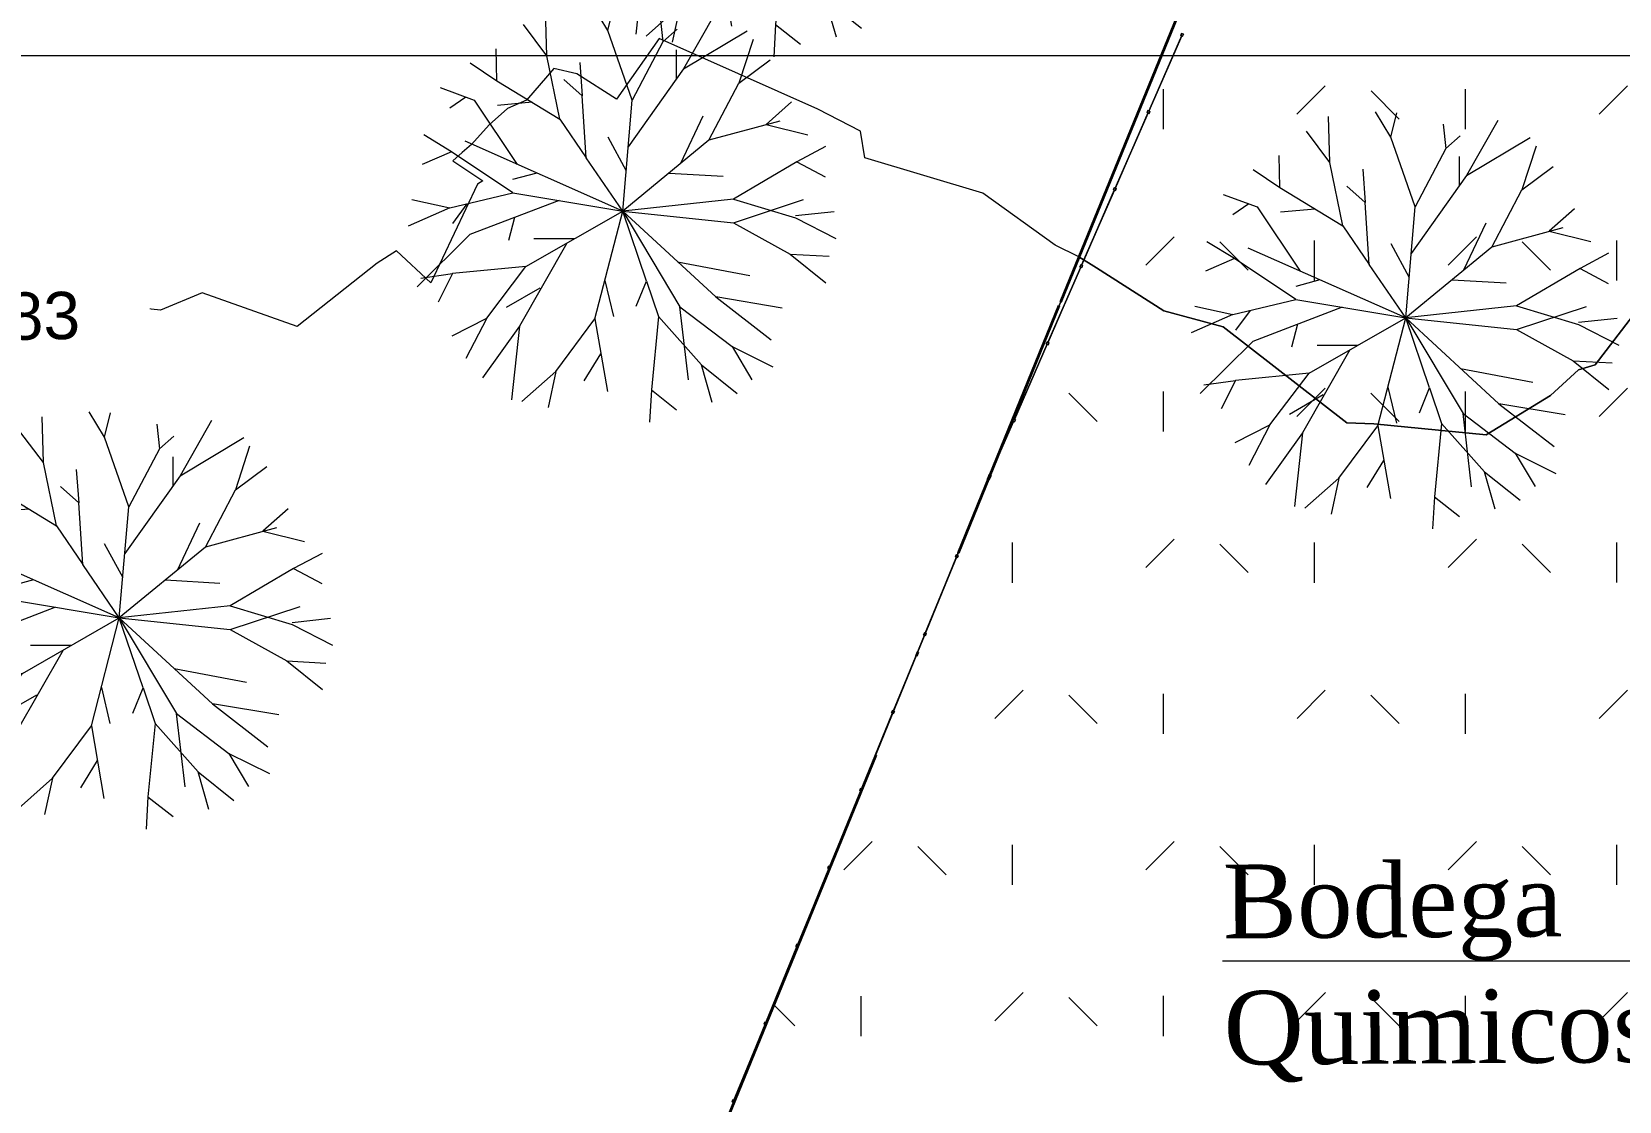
# Model space of a CAD drawing. Header units: metres. Extents: x -207 to 246, y -187 to 169.
# Drawn here: x -140.18 to -102.43, y 44.06 to 69.48 of the extents above; entities that cross this region are included whole.
import ezdxf

# ---------------------------------------------------------------- set-up
doc = ezdxf.new("R2010")
doc.units = ezdxf.units.M
doc.linetypes.add('IMPORT-IMPORT-LÍMITE2 _2_', pattern=[36.83, 6.35, -2.54, 0, -2.54, 25.4, 0, 0, 0])
for name, color, linetype, lineweight in [('A-GLAZ-CWMG', 7, 'Continuous', 9), ('ACHURADO', 7, 'Continuous', 9), ('arboles y arbustos', 7, 'Continuous', 9), ('C-TOPO', 7, 'Continuous', 9), ('C-TOPO-LABL', 7, 'Continuous', 9), ('C-TOPO-MAJR', 7, 'Continuous', 35), ('grilla', 7, 'Continuous', 9), ('linea propiedad', 7, 'IMPORT-IMPORT-LÍMITE2 _2_', 35)]:
    doc.layers.add(name, color=color, linetype=linetype, lineweight=lineweight)
doc.layers.add('PR10-ARQ-PL-001-Emplazamiento-C-1_dwg', color=7, linetype='Continuous', lineweight=9, true_color=0x767676)
doc.layers.add('TEXTO', color=5, linetype='Continuous', lineweight=9, true_color=0x0000ff)
doc.styles.add('Arial_2', font='arial.ttf', dxfattribs={"height": 1.125})
doc.styles.add('Times New Roman', font='times.ttf', dxfattribs={"height": 1.75})

# ---------------------------------------------------------------- blocks, each defined once
blk = doc.blocks.new('PR10-ARQ-PL-001-Emplazamiento-C-1_dwg_Quad Corner Mullion - 50x50 mm-517351-PLANTA EMPLAZAMIENTO-674653-PLANTA SUPERFICIES')
at = {"layer": 'A-GLAZ-CWMG', "flags": 128}
blk.add_lwpolyline([(0.025, 0.025), (-0.025, 0.025), (-0.025, -0.025), (0.025, -0.025)], close=True, dxfattribs=at)
blk = doc.blocks.new('PR10-ARQ-PL-001-Emplazamiento-C-1_dwg_Quad Corner Mullion - 50x50 mm-517358-PLANTA EMPLAZAMIENTO-674658-PLANTA SUPERFICIES')
at = {"layer": 'A-GLAZ-CWMG', "flags": 128}
blk.add_lwpolyline([(0.025, 0.025), (0.025, -0.025), (-0.025, -0.025), (-0.025, 0.025)], close=True, dxfattribs=at)
blk = doc.blocks.new('PR10-ARQ-PL-001-Emplazamiento-C-1_dwg_Quad Corner Mullion - 50x50 mm-517354-PLANTA EMPLAZAMIENTO-674654-PLANTA SUPERFICIES')
at = {"layer": 'A-GLAZ-CWMG', "flags": 128}
blk.add_lwpolyline([(0.025, 0.025), (0.025, -0.025), (-0.025, -0.025), (-0.025, 0.025)], close=True, dxfattribs=at)
blk = doc.blocks.new('PR10-ARQ-PL-001-Emplazamiento-C-1_dwg_Circular Mullion - 5mm-517344-PLANTA EMPLAZAMIENTO-674655-PLANTA SUPERFICIES')
at = {"layer": 'A-GLAZ-CWMG', "flags": 128}
for points in [[(-84.442, 139.656), (-83.711, 141.464), (-83.713, 141.465), (-83.716, 141.466), (-84.446, 139.658), (-84.444, 139.657)], [(-84.444, 139.657), (-83.713, 141.465)]]:
    blk.add_lwpolyline(points, close=True, dxfattribs=at)
blk = doc.blocks.new('PR10-ARQ-PL-001-Emplazamiento-C-1_dwg_Circular Mullion - 5mm-519127-PLANTA EMPLAZAMIENTO-674661-PLANTA SUPERFICIES')
at = {"layer": 'A-GLAZ-CWMG', "flags": 128}
for points in [[(-117.388, 58.945), (-116.832, 60.218), (-116.835, 60.219), (-116.837, 60.22), (-117.392, 58.947), (-117.39, 58.946)], [(-117.39, 58.946), (-116.835, 60.219)]]:
    blk.add_lwpolyline(points, close=True, dxfattribs=at)
blk = doc.blocks.new('PR10-ARQ-PL-001-Emplazamiento-C-1_dwg_Rectangular Mullion - 50 x 50 mm-517346-PLANTA EMPLAZAMIENTO-674657-PLANTA SUPERFICIES')
at = {"layer": 'A-GLAZ-CWMG', "flags": 128}
blk.add_lwpolyline([(0.025, 0.025), (-0.025, 0.025), (-0.025, -0.025), (0.025, -0.025)], close=True, dxfattribs=at)
blk = doc.blocks.new('PR10-ARQ-PL-001-Emplazamiento-C-1_dwg_Rectangular Mullion - 50 x 50 mm-517357-PLANTA EMPLAZAMIENTO-674659-PLANTA SUPERFICIES')
at = {"layer": 'A-GLAZ-CWMG', "flags": 128}
blk.add_lwpolyline([(0.025, 0.025), (0.025, -0.025), (-0.025, -0.025), (-0.025, 0.025)], close=True, dxfattribs=at)
blk = doc.blocks.new('PR10-ARQ-PL-001-Emplazamiento-C-1_dwg_Quad Corner Mullion - 50x50 mm-517356-PLANTA EMPLAZAMIENTO-674660-PLANTA SUPERFICIES')
at = {"layer": 'A-GLAZ-CWMG', "flags": 128}
blk.add_lwpolyline([(0.025, 0.025), (-0.025, 0.025), (-0.025, -0.025), (0.025, -0.025)], close=True, dxfattribs=at)
blk = doc.blocks.new('PR10-ARQ-PL-001-Emplazamiento-C-1_dwg_PR10-ARQ-PL-001-Emplazamiento-WIP-A_dwg_arbolito2-671575-PLANTA EMPLAZAMIENTO-674710-PLANTA SUPERFICIES')
at = {"layer": 'arboles y arbustos'}
for p, q in [((79, 3660), (-283, 4264)), ((-1368, 3061), (-1929, 3801)), ((3531, 3446), (3194, 2410)), ((1704, 3199), (1704, 2495)), ((1878, 2746), (565, 895)), ((-3295, 2076), (-3678, 1817)), ((-2547, 1888), (-1721, 1960)), ((2336, 1620), (1807, 496)), ((76, 1135), (516, 326)), ((-3637, 777), (-4331, 473)), ((-1609, 271), (-2183, 115)), ((2821, 188), (1534, 261)), ((3068, -911), (4732, -361)), ((-3676, -555), (-4665, -988)), ((-3269, -458), (-3616, -929)), ((5457, -647), (4542, -746)), ((-2140, -787), (-2280, -1329)), ((-716, -1292), (-1676, -1292)), ((1739, -1838), (3454, -2164)), ((4413, -1655), (5341, -1707)), ((-4369, -2226), (-3610, -2120)), ((-2328, -2920), (-1527, -2458)), ((6, -2283), (211, -3139)), ((-2796, -3175), (-3300, -4141)), ((-2023, -3367), (-2208, -5117)), ((-482, -4668), (-87, -4026)), ((3034, -3854), (4001, -4335)), ((-1156, -4443), (-1342, -5303)), ((1114, -4886), (1071, -5652))]:
    blk.add_line(p, q, dxfattribs=at)
at = {"layer": 'arboles y arbustos', "flags": 128}
for points in [[(1385, 3388), (661, 2007), (79, 3660), (221, 4243)], [(-2560, 2465), (-1063, 1554), (-1368, 3061), (-1401, 4150)], [(1322, 3974), (1385, 3388), (1728, 3690)], [(2623, 4059), (1878, 2746), (3390, 3652)], [(-3197, 2891), (-2560, 2465), (-2576, 3223)], [(-589, 2897), (-531, 2106), (-968, 2495)], [(4172, 1505), (2480, 1049), (3194, 2410), (3940, 2964)], [(-3908, 2302), (-3099, 2004), (-2078, 473)], [(-1063, 1554), (-433, 633), (-531, 2106)], [(2480, 1049), (433, -633), (661, 2007)], [(4449, 1960), (3842, 1426), (4838, 1183)], [(-4583, -358), (-3676, -555), (-2181, -197), (-3637, 777), (-4292, 1176)], [(-2181, -197), (433, -633), (-3312, 1026)], [(5254, 901), (4577, 540), (5249, 185)], [(-1866, -1951), (433, -633), (-433, 633)], [(4577, 540), (3067, -348), (433, -633), (2646, -2675)], [(3067, -348), (4539, -791), (5502, -1281)], [(-1080, -381), (-3199, -1193), (-4453, -2432)], [(-230, -3198), (433, -633), (1795, -2906)], [(997, -2297), (433, -633), (3068, -911), (4413, -1655), (5264, -2335)], [(-898, -1396), (-2023, -3367), (-2901, -4596)], [(-3623, -3597), (-2796, -3175), (-1866, -1951), (-3610, -2120), (-3954, -2795)], [(757, -2895), (997, -2297), (1284, -3142)], [(1996, -4647), (1795, -2906), (3034, -3854), (3507, -4643)], [(4224, -2938), (2646, -2675), (3965, -3695)], [(-1963, -5161), (-1156, -4443), (-230, -3198), (68, -4925)], [(2305, -4291), (1284, -3142), (1114, -4886), (1710, -5354)], [(2561, -5184), (2305, -4291), (3157, -4971)]]:
    blk.add_lwpolyline(points, dxfattribs=at)
blk = doc.blocks.new('PR10-ARQ-PL-001-Emplazamiento-C-1_dwg-674643-PLANTA SUPERFICIES')
at = {"layer": 'ACHURADO'}
h = blk.add_hatch(dxfattribs=at)
h.set_pattern_fill('FP_1', color=256, style=0, pattern_type=2)
h.set_pattern_definition([(90, (-655750.258, -5498481.082), (-3.592, 3.592), [0.9525, -6.232]), (45, (-655750.258, -5498481.082), (-3.5921024484, 3.5921024484), [0.9525, -4.127]), (135, (-655750.258, -5498481.082), (-3.5921024484, -3.5921024484), [0.9525, -4.127])])
h.paths.add_polyline_path([(-161.771, -49.779), (-127.862, -43.679), (-120.948, -28.309), (-111.803, -11.418), (-104.331, 0.453), (-97.266, 16.755), (-92.284, 29.861), (-84.153, 48.383), (-83.895, 48.922), (-83.576, 49.56), (-83.246, 50.193), (-82.906, 50.82), (-82.555, 51.442), (-82.193, 52.057), (-81.821, 52.666), (-81.047, 53.865), (-80.645, 54.455), (-80.233, 55.037), (-79.811, 55.613), (-79.38, 56.182), (-75.091, 62.133), (-74.617, 62.76), (-74.134, 63.38), (-73.641, 63.992), (-73.138, 64.596), (-72.625, 65.192), (-72.103, 65.779), (-71.572, 66.359), (-70.664, 67.305), (-70.482, 67.491), (-69.923, 68.045), (-69.356, 68.589), (-68.78, 69.124), (-68.196, 69.65), (-67.003, 70.673), (-66.394, 71.17), (-65.778, 71.658), (-65.153, 72.136), (-64.522, 72.603), (-63.882, 73.061), (-63.236, 73.508), (-62.583, 73.945), (-61.922, 74.371), (-61.255, 74.787), (-60.582, 75.192), (-59.902, 75.586), (-59.306, 75.883), (-58.704, 76.167), (-58.097, 76.441), (-57.486, 76.702), (-56.869, 76.952), (-56.247, 77.19), (-55.621, 77.416), (-54.991, 77.63), (-54.357, 77.832), (-53.077, 78.199), (-52.433, 78.364), (-51.785, 78.517), (-51.134, 78.658), (-50.481, 78.785), (-49.826, 78.901), (-49.168, 79.003), (-48.509, 79.093), (-47.848, 79.171), (-47.185, 79.236), (-45.858, 79.327), (-45.193, 79.354), (-44.527, 79.367), (-43.862, 79.368), (-43.196, 79.357), (-42.531, 79.332), (-41.867, 79.295), (-41.203, 79.245), (-40.54, 79.183), (-39.879, 79.108), (-39.219, 79.02), (-38.562, 78.919), (-37.906, 78.806), (-37.252, 78.68), (-36.601, 78.542), (-35.953, 78.392), (-35.308, 78.229), (-34.666, 78.053), (47.551, 57.663), (47.81, 57.578), (48.073, 57.505), (48.338, 57.445), (48.607, 57.396), (48.877, 57.361), (49.148, 57.338), (49.421, 57.327), (49.693, 57.329), (49.966, 57.344), (50.237, 57.372), (50.506, 57.412), (50.774, 57.464), (51.038, 57.529), (51.3, 57.606), (51.811, 57.797), (52.059, 57.909), (52.301, 58.033), (52.538, 58.169), (52.768, 58.315), (52.991, 58.471), (53.207, 58.638), (53.414, 58.815), (53.614, 59.001), (53.804, 59.196), (53.985, 59.4), (54.156, 59.612), (54.318, 59.831), (54.469, 60.058), (54.609, 60.292), (54.738, 60.532), (54.856, 60.778), (54.962, 61.028), (55.057, 61.284), (55.14, 61.544), (55.21, 61.807), (55.269, 62.073), (55.314, 62.342), (55.348, 62.613), (55.368, 62.884), (55.486, 68.004), (-83.704, 141.488), (-151.225, -23.941)])
h.paths.add_polyline_path([(-98.109, 19.735), (-100.027, 20.525), (-97.678, 26.227), (-95.761, 25.431), (-97.988, 20.027)])
h.paths.add_polyline_path([(-94.264, 28.288), (-97.543, 29.64), (-95.193, 35.341), (-91.917, 33.984), (-94.257, 28.306)])
h.paths.add_polyline_path([(-88.37, 41.33), (-91.648, 42.682), (-89.298, 48.383), (-86.02, 47.032), (-88.359, 41.356)])
h.paths.add_polyline_path([(-107.511, 62.681), (-109.81, 61.362), (-111.554, 61.194), (-112.168, 61.108), (-111.143, 62.121), (-109.024, 62.933)])
h.paths.add_polyline_path([(-107.511, 62.681), (-104.877, 62.965), (-103.986, 62.697), (-104.876, 62.403)])
h.paths.add_polyline_path([(-106.042, 59.476), (-106.66, 60.171), (-107.511, 62.681), (-106.15, 60.408)])
h.paths.add_polyline_path([(-97.117, 62.944), (-99.416, 61.625), (-101.16, 61.457), (-101.774, 61.371), (-100.749, 62.384), (-98.63, 63.196)])
h.paths.add_polyline_path([(-95.648, 59.739), (-96.266, 60.434), (-97.117, 62.944), (-95.756, 60.671)])
h.paths.add_polyline_path([(-94.482, 62.666), (-97.117, 62.944), (-94.483, 63.228), (-93.592, 62.96)])
h.paths.add_polyline_path([(-104.12, 64.725), (-104.103, 64.74), (-104.082, 64.735)])
h.paths.add_polyline_path([(-103.959, 75.174), (-101.325, 75.458), (-100.433, 75.19), (-101.324, 74.896)])
h.paths.add_polyline_path([(-108.615, 73.601), (-107.591, 74.613), (-105.472, 75.426), (-103.959, 75.174), (-106.258, 73.855), (-108.002, 73.687)])
h.paths.add_polyline_path([(-100.567, 77.218), (-100.55, 77.233), (-100.53, 77.228)])
at = {"layer": 'C-TOPO', "flags": 128}
for points in [[(-123.657, 43.602), (-121.791, 48.174), (-120.535, 51.25), (-119.734, 53.213), (-118.46, 56.335), (-117.893, 57.724), (-117.112, 59.637), (-116.217, 61.831), (-115.704, 63.086), (-115.063, 64.658), (-113.458, 68.59), (-113.422, 68.679), (-112.437, 71.09)], [(-112.437, 71.09), (-113.422, 68.679), (-113.458, 68.59), (-115.063, 64.658), (-115.704, 63.086), (-116.217, 61.831), (-117.112, 59.637), (-117.893, 57.724), (-118.46, 56.335), (-119.734, 53.213), (-120.535, 51.25), (-121.791, 48.174), (-123.657, 43.602)]]:
    blk.add_lwpolyline(points, dxfattribs=at)
at = {"layer": 'C-TOPO-MAJR', "color": 1, "lineweight": 9, "true_color": 0xff0000, "flags": 128}
blk.add_lwpolyline([(-101.471, 63.569), (-103.01, 61.566), (-103.404, 61.448), (-104.072, 60.837), (-105.601, 59.903), (-108.269, 60.157), (-108.912, 60.183), (-111.848, 62.467), (-113.261, 62.846), (-114.864, 63.868), (-115.279, 64.128), (-115.845, 64.407), (-117.567, 65.645), (-120.367, 66.482), (-120.477, 67.117), (-121.485, 67.639), (-125.262, 69.319), (-126.271, 67.88), (-127.22, 68.484), (-127.762, 68.61), (-128.411, 67.858), (-128.864, 67.658), (-129.302, 67.27), (-129.723, 66.803), (-129.943, 66.609), (-130.162, 66.415), (-129.452, 65.941), (-129.575, 65.855), (-130.687, 63.516), (-131.501, 64.275), (-131.963, 63.981), (-133.866, 62.475), (-136.124, 63.278), (-137.112, 62.865), (-138.298, 62.99), (-139.443, 62.721), (-143.573, 62.659)], dxfattribs=at)
at = {"layer": 'grilla'}
blk.add_line((-207.182, 68.918), (-74.159, 68.918), dxfattribs=at)
at = {"layer": 'linea propiedad', "flags": 128}
blk.add_lwpolyline([(143.795, -0.255), (151.813, 17.148), (-83.704, 141.488), (-161.771, -49.779), (-137.14, -85.351), (-83.167, -127.74), (-59.701, -140.481)], dxfattribs=at)
at = {"layer": 'TEXTO', "flags": 128}
blk.add_lwpolyline([(-90.663, 45.182), (-99.27, 47.391), (-111.865, 47.391)], dxfattribs=at)
at = {"xscale": 0.001, "yscale": 0.001, "zscale": 0.001}
for p in [(-123.608, 74.538), (-126.56, 65.851), (-107.944, 63.314), (-138.528, 56.18)]:
    blk.add_blockref('PR10-ARQ-PL-001-Emplazamiento-C-1_dwg_PR10-ARQ-PL-001-Emplazamiento-WIP-A_dwg_arbolito2-671575-PLANTA EMPLAZAMIENTO-674710-PLANTA SUPERFICIES', p, dxfattribs=at)
for name, p, rotation in [('PR10-ARQ-PL-001-Emplazamiento-C-1_dwg_Circular Mullion - 5mm-517344-PLANTA EMPLAZAMIENTO-674655-PLANTA SUPERFICIES', (-33.023, -74.317), 358.4331329983077), ('PR10-ARQ-PL-001-Emplazamiento-C-1_dwg_Circular Mullion - 5mm-517344-PLANTA EMPLAZAMIENTO-674655-PLANTA SUPERFICIES', (-33.023, -74.317), 358.4331329983077), ('PR10-ARQ-PL-001-Emplazamiento-C-1_dwg_Circular Mullion - 5mm-517344-PLANTA EMPLAZAMIENTO-674655-PLANTA SUPERFICIES', (-33.023, -74.317), 358.4331329983077), ('PR10-ARQ-PL-001-Emplazamiento-C-1_dwg_Quad Corner Mullion - 50x50 mm-517354-PLANTA EMPLAZAMIENTO-674654-PLANTA SUPERFICIES', (-112.827, 69.407), 66.4331329983075), ('PR10-ARQ-PL-001-Emplazamiento-C-1_dwg_Quad Corner Mullion - 50x50 mm-517356-PLANTA EMPLAZAMIENTO-674660-PLANTA SUPERFICIES', (-112.827, 69.407), 66.4331329983075), ('PR10-ARQ-PL-001-Emplazamiento-C-1_dwg_Circular Mullion - 5mm-517344-PLANTA EMPLAZAMIENTO-674655-PLANTA SUPERFICIES', (-33.822, -76.15), 358.4331329983074), ('PR10-ARQ-PL-001-Emplazamiento-C-1_dwg_Circular Mullion - 5mm-517344-PLANTA EMPLAZAMIENTO-674655-PLANTA SUPERFICIES', (-33.822, -76.15), 358.4331329983074), ('PR10-ARQ-PL-001-Emplazamiento-C-1_dwg_Circular Mullion - 5mm-517344-PLANTA EMPLAZAMIENTO-674655-PLANTA SUPERFICIES', (-33.822, -76.15), 358.4331329983074), ('PR10-ARQ-PL-001-Emplazamiento-C-1_dwg_Circular Mullion - 5mm-517344-PLANTA EMPLAZAMIENTO-674655-PLANTA SUPERFICIES', (-34.622, -77.983), 358.4331329983077), ('PR10-ARQ-PL-001-Emplazamiento-C-1_dwg_Circular Mullion - 5mm-517344-PLANTA EMPLAZAMIENTO-674655-PLANTA SUPERFICIES', (-34.622, -77.983), 358.4331329983077), ('PR10-ARQ-PL-001-Emplazamiento-C-1_dwg_Circular Mullion - 5mm-517344-PLANTA EMPLAZAMIENTO-674655-PLANTA SUPERFICIES', (-34.622, -77.983), 358.4331329983079), ('PR10-ARQ-PL-001-Emplazamiento-C-1_dwg_Circular Mullion - 5mm-517344-PLANTA EMPLAZAMIENTO-674655-PLANTA SUPERFICIES', (-35.422, -79.816), 358.4331329983074), ('PR10-ARQ-PL-001-Emplazamiento-C-1_dwg_Circular Mullion - 5mm-517344-PLANTA EMPLAZAMIENTO-674655-PLANTA SUPERFICIES', (-35.422, -79.816), 358.4331329983074), ('PR10-ARQ-PL-001-Emplazamiento-C-1_dwg_Circular Mullion - 5mm-517344-PLANTA EMPLAZAMIENTO-674655-PLANTA SUPERFICIES', (-35.422, -79.816), 358.4331329983074), ('PR10-ARQ-PL-001-Emplazamiento-C-1_dwg_Circular Mullion - 5mm-517344-PLANTA EMPLAZAMIENTO-674655-PLANTA SUPERFICIES', (-36.221, -81.649), 358.4331329983079), ('PR10-ARQ-PL-001-Emplazamiento-C-1_dwg_Circular Mullion - 5mm-517344-PLANTA EMPLAZAMIENTO-674655-PLANTA SUPERFICIES', (-36.221, -81.649), 358.4331329983079), ('PR10-ARQ-PL-001-Emplazamiento-C-1_dwg_Circular Mullion - 5mm-517344-PLANTA EMPLAZAMIENTO-674655-PLANTA SUPERFICIES', (-36.221, -81.649), 358.4331329983079), ('PR10-ARQ-PL-001-Emplazamiento-C-1_dwg_Quad Corner Mullion - 50x50 mm-517354-PLANTA EMPLAZAMIENTO-674654-PLANTA SUPERFICIES', (-117.426, 58.863), 67.71882298328391), ('PR10-ARQ-PL-001-Emplazamiento-C-1_dwg_Quad Corner Mullion - 50x50 mm-517356-PLANTA EMPLAZAMIENTO-674660-PLANTA SUPERFICIES', (-117.426, 58.863), 67.71882298328391), ('PR10-ARQ-PL-001-Emplazamiento-C-1_dwg_Circular Mullion - 5mm-517344-PLANTA EMPLAZAMIENTO-674655-PLANTA SUPERFICIES', (-34.417, -83.034), 359.718822983284), ('PR10-ARQ-PL-001-Emplazamiento-C-1_dwg_Circular Mullion - 5mm-517344-PLANTA EMPLAZAMIENTO-674655-PLANTA SUPERFICIES', (-34.417, -83.034), 359.718822983284), ('PR10-ARQ-PL-001-Emplazamiento-C-1_dwg_Circular Mullion - 5mm-517344-PLANTA EMPLAZAMIENTO-674655-PLANTA SUPERFICIES', (-34.417, -83.034), 359.718822983284), ('PR10-ARQ-PL-001-Emplazamiento-C-1_dwg_Circular Mullion - 5mm-517344-PLANTA EMPLAZAMIENTO-674655-PLANTA SUPERFICIES', (-35.176, -84.885), 359.718822983284), ('PR10-ARQ-PL-001-Emplazamiento-C-1_dwg_Circular Mullion - 5mm-517344-PLANTA EMPLAZAMIENTO-674655-PLANTA SUPERFICIES', (-35.176, -84.885), 359.718822983284), ('PR10-ARQ-PL-001-Emplazamiento-C-1_dwg_Circular Mullion - 5mm-517344-PLANTA EMPLAZAMIENTO-674655-PLANTA SUPERFICIES', (-35.176, -84.885), 359.718822983284), ('PR10-ARQ-PL-001-Emplazamiento-C-1_dwg_Circular Mullion - 5mm-517344-PLANTA EMPLAZAMIENTO-674655-PLANTA SUPERFICIES', (-35.934, -86.735), 359.718822983284), ('PR10-ARQ-PL-001-Emplazamiento-C-1_dwg_Circular Mullion - 5mm-517344-PLANTA EMPLAZAMIENTO-674655-PLANTA SUPERFICIES', (-35.934, -86.735), 359.718822983284), ('PR10-ARQ-PL-001-Emplazamiento-C-1_dwg_Circular Mullion - 5mm-517344-PLANTA EMPLAZAMIENTO-674655-PLANTA SUPERFICIES', (-35.934, -86.735), 359.718822983284), ('PR10-ARQ-PL-001-Emplazamiento-C-1_dwg_Circular Mullion - 5mm-517344-PLANTA EMPLAZAMIENTO-674655-PLANTA SUPERFICIES', (-36.692, -88.586), 359.718822983284), ('PR10-ARQ-PL-001-Emplazamiento-C-1_dwg_Circular Mullion - 5mm-517344-PLANTA EMPLAZAMIENTO-674655-PLANTA SUPERFICIES', (-36.692, -88.586), 359.718822983284), ('PR10-ARQ-PL-001-Emplazamiento-C-1_dwg_Circular Mullion - 5mm-517344-PLANTA EMPLAZAMIENTO-674655-PLANTA SUPERFICIES', (-36.692, -88.586), 359.718822983284), ('PR10-ARQ-PL-001-Emplazamiento-C-1_dwg_Circular Mullion - 5mm-517344-PLANTA EMPLAZAMIENTO-674655-PLANTA SUPERFICIES', (-37.45, -90.437), 359.718822983284), ('PR10-ARQ-PL-001-Emplazamiento-C-1_dwg_Circular Mullion - 5mm-517344-PLANTA EMPLAZAMIENTO-674655-PLANTA SUPERFICIES', (-37.45, -90.437), 359.718822983284), ('PR10-ARQ-PL-001-Emplazamiento-C-1_dwg_Circular Mullion - 5mm-517344-PLANTA EMPLAZAMIENTO-674655-PLANTA SUPERFICIES', (-37.45, -90.437), 359.718822983284), ('PR10-ARQ-PL-001-Emplazamiento-C-1_dwg_Circular Mullion - 5mm-517344-PLANTA EMPLAZAMIENTO-674655-PLANTA SUPERFICIES', (-38.209, -92.287), 359.718822983284), ('PR10-ARQ-PL-001-Emplazamiento-C-1_dwg_Circular Mullion - 5mm-517344-PLANTA EMPLAZAMIENTO-674655-PLANTA SUPERFICIES', (-38.209, -92.287), 359.718822983284), ('PR10-ARQ-PL-001-Emplazamiento-C-1_dwg_Circular Mullion - 5mm-517344-PLANTA EMPLAZAMIENTO-674655-PLANTA SUPERFICIES', (-38.209, -92.287), 359.718822983284), ('PR10-ARQ-PL-001-Emplazamiento-C-1_dwg_Circular Mullion - 5mm-517344-PLANTA EMPLAZAMIENTO-674655-PLANTA SUPERFICIES', (-38.967, -94.138), 359.718822983284), ('PR10-ARQ-PL-001-Emplazamiento-C-1_dwg_Circular Mullion - 5mm-517344-PLANTA EMPLAZAMIENTO-674655-PLANTA SUPERFICIES', (-38.967, -94.138), 359.718822983284), ('PR10-ARQ-PL-001-Emplazamiento-C-1_dwg_Circular Mullion - 5mm-517344-PLANTA EMPLAZAMIENTO-674655-PLANTA SUPERFICIES', (-38.967, -94.138), 359.718822983284), ('PR10-ARQ-PL-001-Emplazamiento-C-1_dwg_Circular Mullion - 5mm-517344-PLANTA EMPLAZAMIENTO-674655-PLANTA SUPERFICIES', (-39.725, -95.989), 359.718822983284), ('PR10-ARQ-PL-001-Emplazamiento-C-1_dwg_Circular Mullion - 5mm-517344-PLANTA EMPLAZAMIENTO-674655-PLANTA SUPERFICIES', (-39.725, -95.989), 359.718822983284), ('PR10-ARQ-PL-001-Emplazamiento-C-1_dwg_Circular Mullion - 5mm-517344-PLANTA EMPLAZAMIENTO-674655-PLANTA SUPERFICIES', (-39.725, -95.989), 359.718822983284)]:
    blk.add_blockref(name, p, dxfattribs=dict(rotation=rotation))
at = {"extrusion": (0, 0, -1)}
for name, p, rotation in [('PR10-ARQ-PL-001-Emplazamiento-C-1_dwg_Rectangular Mullion - 50 x 50 mm-517346-PLANTA EMPLAZAMIENTO-674657-PLANTA SUPERFICIES', (113.626, 67.574), 293.5668670016925), ('PR10-ARQ-PL-001-Emplazamiento-C-1_dwg_Rectangular Mullion - 50 x 50 mm-517357-PLANTA EMPLAZAMIENTO-674659-PLANTA SUPERFICIES', (113.626, 67.574), 293.5668670016925), ('PR10-ARQ-PL-001-Emplazamiento-C-1_dwg_Rectangular Mullion - 50 x 50 mm-517346-PLANTA EMPLAZAMIENTO-674657-PLANTA SUPERFICIES', (114.426, 65.741), 293.5668670016925), ('PR10-ARQ-PL-001-Emplazamiento-C-1_dwg_Rectangular Mullion - 50 x 50 mm-517357-PLANTA EMPLAZAMIENTO-674659-PLANTA SUPERFICIES', (114.426, 65.741), 293.5668670016925), ('PR10-ARQ-PL-001-Emplazamiento-C-1_dwg_Rectangular Mullion - 50 x 50 mm-517346-PLANTA EMPLAZAMIENTO-674657-PLANTA SUPERFICIES', (115.225, 63.908), 293.5668670016925), ('PR10-ARQ-PL-001-Emplazamiento-C-1_dwg_Rectangular Mullion - 50 x 50 mm-517357-PLANTA EMPLAZAMIENTO-674659-PLANTA SUPERFICIES', (115.225, 63.908), 293.5668670016925), ('PR10-ARQ-PL-001-Emplazamiento-C-1_dwg_Rectangular Mullion - 50 x 50 mm-517346-PLANTA EMPLAZAMIENTO-674657-PLANTA SUPERFICIES', (116.025, 62.075), 293.5668670016925), ('PR10-ARQ-PL-001-Emplazamiento-C-1_dwg_Rectangular Mullion - 50 x 50 mm-517357-PLANTA EMPLAZAMIENTO-674659-PLANTA SUPERFICIES', (116.025, 62.075), 293.5668670016925), ('PR10-ARQ-PL-001-Emplazamiento-C-1_dwg_Rectangular Mullion - 50 x 50 mm-517346-PLANTA EMPLAZAMIENTO-674657-PLANTA SUPERFICIES', (116.825, 60.241), 293.5668670016925), ('PR10-ARQ-PL-001-Emplazamiento-C-1_dwg_Rectangular Mullion - 50 x 50 mm-517357-PLANTA EMPLAZAMIENTO-674659-PLANTA SUPERFICIES', (116.825, 60.241), 293.5668670016925), ('PR10-ARQ-PL-001-Emplazamiento-C-1_dwg_Quad Corner Mullion - 50x50 mm-517351-PLANTA EMPLAZAMIENTO-674653-PLANTA SUPERFICIES', (117.4, 58.923), 293.5668670016925), ('PR10-ARQ-PL-001-Emplazamiento-C-1_dwg_Quad Corner Mullion - 50x50 mm-517358-PLANTA EMPLAZAMIENTO-674658-PLANTA SUPERFICIES', (117.4, 58.923), 293.5668670016925), ('PR10-ARQ-PL-001-Emplazamiento-C-1_dwg_Rectangular Mullion - 50 x 50 mm-517346-PLANTA EMPLAZAMIENTO-674657-PLANTA SUPERFICIES', (118.184, 57.013), 292.2811770167161), ('PR10-ARQ-PL-001-Emplazamiento-C-1_dwg_Rectangular Mullion - 50 x 50 mm-517357-PLANTA EMPLAZAMIENTO-674659-PLANTA SUPERFICIES', (118.184, 57.013), 292.2811770167161), ('PR10-ARQ-PL-001-Emplazamiento-C-1_dwg_Rectangular Mullion - 50 x 50 mm-517346-PLANTA EMPLAZAMIENTO-674657-PLANTA SUPERFICIES', (118.942, 55.162), 292.2811770167161), ('PR10-ARQ-PL-001-Emplazamiento-C-1_dwg_Rectangular Mullion - 50 x 50 mm-517357-PLANTA EMPLAZAMIENTO-674659-PLANTA SUPERFICIES', (118.942, 55.162), 292.2811770167161), ('PR10-ARQ-PL-001-Emplazamiento-C-1_dwg_Rectangular Mullion - 50 x 50 mm-517346-PLANTA EMPLAZAMIENTO-674657-PLANTA SUPERFICIES', (119.701, 53.311), 292.2811770167161), ('PR10-ARQ-PL-001-Emplazamiento-C-1_dwg_Rectangular Mullion - 50 x 50 mm-517357-PLANTA EMPLAZAMIENTO-674659-PLANTA SUPERFICIES', (119.701, 53.311), 292.2811770167161), ('PR10-ARQ-PL-001-Emplazamiento-C-1_dwg_Rectangular Mullion - 50 x 50 mm-517346-PLANTA EMPLAZAMIENTO-674657-PLANTA SUPERFICIES', (120.459, 51.461), 292.2811770167161), ('PR10-ARQ-PL-001-Emplazamiento-C-1_dwg_Rectangular Mullion - 50 x 50 mm-517357-PLANTA EMPLAZAMIENTO-674659-PLANTA SUPERFICIES', (120.459, 51.461), 292.2811770167161), ('PR10-ARQ-PL-001-Emplazamiento-C-1_dwg_Rectangular Mullion - 50 x 50 mm-517346-PLANTA EMPLAZAMIENTO-674657-PLANTA SUPERFICIES', (121.217, 49.61), 292.2811770167161), ('PR10-ARQ-PL-001-Emplazamiento-C-1_dwg_Rectangular Mullion - 50 x 50 mm-517357-PLANTA EMPLAZAMIENTO-674659-PLANTA SUPERFICIES', (121.217, 49.61), 292.2811770167161), ('PR10-ARQ-PL-001-Emplazamiento-C-1_dwg_Rectangular Mullion - 50 x 50 mm-517346-PLANTA EMPLAZAMIENTO-674657-PLANTA SUPERFICIES', (121.976, 47.759), 292.2811770167161), ('PR10-ARQ-PL-001-Emplazamiento-C-1_dwg_Rectangular Mullion - 50 x 50 mm-517357-PLANTA EMPLAZAMIENTO-674659-PLANTA SUPERFICIES', (121.976, 47.759), 292.2811770167161), ('PR10-ARQ-PL-001-Emplazamiento-C-1_dwg_Rectangular Mullion - 50 x 50 mm-517346-PLANTA EMPLAZAMIENTO-674657-PLANTA SUPERFICIES', (122.734, 45.909), 292.2811770167161), ('PR10-ARQ-PL-001-Emplazamiento-C-1_dwg_Rectangular Mullion - 50 x 50 mm-517357-PLANTA EMPLAZAMIENTO-674659-PLANTA SUPERFICIES', (122.734, 45.909), 292.2811770167161), ('PR10-ARQ-PL-001-Emplazamiento-C-1_dwg_Rectangular Mullion - 50 x 50 mm-517346-PLANTA EMPLAZAMIENTO-674657-PLANTA SUPERFICIES', (123.492, 44.058), 292.2811770167161), ('PR10-ARQ-PL-001-Emplazamiento-C-1_dwg_Rectangular Mullion - 50 x 50 mm-517357-PLANTA EMPLAZAMIENTO-674659-PLANTA SUPERFICIES', (123.492, 44.058), 292.2811770167161)]:
    blk.add_blockref(name, p, dxfattribs=dict(at, rotation=rotation))
blk.add_blockref('PR10-ARQ-PL-001-Emplazamiento-C-1_dwg_Circular Mullion - 5mm-519127-PLANTA EMPLAZAMIENTO-674661-PLANTA SUPERFICIES', (0, 0))
blk.add_blockref('PR10-ARQ-PL-001-Emplazamiento-C-1_dwg_Circular Mullion - 5mm-519127-PLANTA EMPLAZAMIENTO-674661-PLANTA SUPERFICIES', (0, 0))
blk.add_blockref('PR10-ARQ-PL-001-Emplazamiento-C-1_dwg_Circular Mullion - 5mm-519127-PLANTA EMPLAZAMIENTO-674661-PLANTA SUPERFICIES', (0, 0))
at = {"layer": 'C-TOPO-LABL', "insert": (-143.405, 63.231), "char_height": 1.125, "width": 5.2338, "attachment_point": 1, "rotation": 0.8658, "line_spacing_factor": 0.941778, "style": 'Arial_2'}
blk.add_mtext(' 21.83', dxfattribs=at)
at = {"layer": 'TEXTO', "insert": (-111.864, 49.682), "char_height": 1.75, "width": 14.59874, "attachment_point": 1, "rotation": 0.3432, "line_spacing_factor": 1.029793, "style": 'Times New Roman'}
blk.add_mtext('Bodega\\PQuimicos 2', dxfattribs=at)
blk = doc.blocks.new('Quad Corner Mullion - 50x50 mm-517351-PLANTA SUPERFICIES')
at = {"layer": 'A-GLAZ-CWMG'}
for p, q in [((0.025, 0.025), (-0.025, 0.025)), ((-0.025, 0.025), (-0.025, -0.025)), ((0.025, -0.025), (0.025, 0.025)), ((-0.025, -0.025), (0.025, -0.025))]:
    blk.add_line(p, q, dxfattribs=at)
blk = doc.blocks.new('Quad Corner Mullion - 50x50 mm-517358-PLANTA SUPERFICIES')
at = {"layer": 'A-GLAZ-CWMG'}
for p, q in [((-0.025, -0.025), (-0.025, 0.025)), ((-0.025, 0.025), (0.025, 0.025)), ((0.025, 0.025), (0.025, -0.025)), ((0.025, -0.025), (-0.025, -0.025))]:
    blk.add_line(p, q, dxfattribs=at)
blk = doc.blocks.new('Quad Corner Mullion - 50x50 mm-517354-PLANTA SUPERFICIES')
at = {"layer": 'A-GLAZ-CWMG'}
for p, q in [((-0.025, -0.025), (-0.025, 0.025)), ((-0.025, 0.025), (0.025, 0.025)), ((0.025, 0.025), (0.025, -0.025)), ((0.025, -0.025), (-0.025, -0.025))]:
    blk.add_line(p, q, dxfattribs=at)
blk = doc.blocks.new('Circular Mullion - 5mm-517344-PLANTA SUPERFICIES')
at = {"layer": 'A-GLAZ-CWMG'}
for p, q in [((-83.716, 141.466), (-84.446, 139.658)), ((-84.444, 139.657), (-83.713, 141.465)), ((-83.713, 141.465), (-84.444, 139.657)), ((-84.442, 139.656), (-83.711, 141.464)), ((-83.713, 141.465), (-83.716, 141.466)), ((-83.711, 141.464), (-83.713, 141.465)), ((-84.446, 139.658), (-84.444, 139.657)), ((-84.444, 139.657), (-84.442, 139.656))]:
    blk.add_line(p, q, dxfattribs=at)
blk = doc.blocks.new('Circular Mullion - 5mm-519127-PLANTA SUPERFICIES')
at = {"layer": 'A-GLAZ-CWMG'}
for p, q in [((-116.837, 60.22), (-117.392, 58.947)), ((-117.39, 58.946), (-116.835, 60.219)), ((-116.835, 60.219), (-117.39, 58.946)), ((-117.388, 58.945), (-116.832, 60.218)), ((-116.835, 60.219), (-116.837, 60.22)), ((-116.832, 60.218), (-116.835, 60.219)), ((-117.392, 58.947), (-117.39, 58.946)), ((-117.39, 58.946), (-117.388, 58.945))]:
    blk.add_line(p, q, dxfattribs=at)
blk = doc.blocks.new('Rectangular Mullion - 50 x 50 mm-517346-PLANTA SUPERFICIES')
at = {"layer": 'A-GLAZ-CWMG'}
for p, q in [((0.025, 0.025), (-0.025, 0.025)), ((-0.025, 0.025), (-0.025, -0.025)), ((0.025, -0.025), (0.025, 0.025)), ((-0.025, -0.025), (0.025, -0.025))]:
    blk.add_line(p, q, dxfattribs=at)
blk = doc.blocks.new('Rectangular Mullion - 50 x 50 mm-517357-PLANTA SUPERFICIES')
at = {"layer": 'A-GLAZ-CWMG'}
for p, q in [((-0.025, -0.025), (-0.025, 0.025)), ((-0.025, 0.025), (0.025, 0.025)), ((0.025, 0.025), (0.025, -0.025)), ((0.025, -0.025), (-0.025, -0.025))]:
    blk.add_line(p, q, dxfattribs=at)
blk = doc.blocks.new('Quad Corner Mullion - 50x50 mm-517356-PLANTA SUPERFICIES')
at = {"layer": 'A-GLAZ-CWMG'}
for p, q in [((0.025, 0.025), (-0.025, 0.025)), ((-0.025, 0.025), (-0.025, -0.025)), ((0.025, -0.025), (0.025, 0.025)), ((-0.025, -0.025), (0.025, -0.025))]:
    blk.add_line(p, q, dxfattribs=at)

msp = doc.modelspace()

# ---------------------------------------------------------------- linework, layer by layer
at = {"layer": 'C-TOPO'}
for p, q in [((-113.422, 68.679), (-112.437, 71.09)), ((-112.437, 71.09), (-113.422, 68.679)), ((-115.063, 64.658), (-113.458, 68.59)), ((-113.458, 68.59), (-115.063, 64.658)), ((-113.458, 68.59), (-113.422, 68.679)), ((-113.422, 68.679), (-113.458, 68.59)), ((-115.704, 63.086), (-115.063, 64.658)), ((-115.063, 64.658), (-115.704, 63.086)), ((-116.217, 61.831), (-115.704, 63.086)), ((-115.704, 63.086), (-116.217, 61.831)), ((-117.112, 59.637), (-116.217, 61.831)), ((-116.217, 61.831), (-117.112, 59.637)), ((-117.893, 57.724), (-117.112, 59.637)), ((-117.112, 59.637), (-117.893, 57.724)), ((-118.46, 56.335), (-117.893, 57.724)), ((-117.893, 57.724), (-118.46, 56.335)), ((-119.734, 53.213), (-118.46, 56.335)), ((-118.46, 56.335), (-119.734, 53.213)), ((-120.535, 51.25), (-119.734, 53.213)), ((-119.734, 53.213), (-120.535, 51.25)), ((-121.791, 48.174), (-120.535, 51.25)), ((-120.535, 51.25), (-121.791, 48.174)), ((-123.657, 43.602), (-121.791, 48.174)), ((-121.791, 48.174), (-123.657, 43.602))]:
    msp.add_line(p, q, dxfattribs=at)
at = {"layer": 'C-TOPO-MAJR', "color": 1, "lineweight": 9, "true_color": 0xff0000, "flags": 128}
for points in [[(-115.279, 64.128), (-115.845, 64.407), (-117.567, 65.645), (-120.367, 66.482), (-120.477, 67.117), (-121.485, 67.639), (-125.262, 69.319), (-126.271, 67.88), (-127.22, 68.484), (-127.762, 68.61), (-128.411, 67.858), (-128.864, 67.658), (-129.302, 67.27), (-129.723, 66.803), (-129.943, 66.609), (-130.162, 66.415), (-129.452, 65.941), (-129.575, 65.855), (-130.687, 63.516), (-131.501, 64.275), (-131.963, 63.981), (-133.866, 62.475), (-136.124, 63.278), (-137.112, 62.865), (-138.298, 62.99), (-139.443, 62.721), (-143.573, 62.659)], [(-115.279, 64.128), (-114.864, 63.868), (-113.261, 62.846), (-111.848, 62.467), (-108.912, 60.183), (-108.269, 60.157), (-105.601, 59.903), (-104.072, 60.837), (-103.404, 61.448), (-103.01, 61.566), (-101.471, 63.569)]]:
    msp.add_lwpolyline(points, dxfattribs=at)

# ---------------------------------------------------------------- block references
at = {"layer": 'A-GLAZ-CWMG'}
for name, p, rotation in [('Circular Mullion - 5mm-517344-PLANTA SUPERFICIES', (-33.023, -74.317), 358.4331329983077), ('Circular Mullion - 5mm-517344-PLANTA SUPERFICIES', (-33.023, -74.317), 358.4331329983077), ('Circular Mullion - 5mm-517344-PLANTA SUPERFICIES', (-33.023, -74.317), 358.4331329983077), ('Quad Corner Mullion - 50x50 mm-517354-PLANTA SUPERFICIES', (-112.827, 69.407), 66.4331329983075), ('Quad Corner Mullion - 50x50 mm-517356-PLANTA SUPERFICIES', (-112.827, 69.407), 66.4331329983075), ('Circular Mullion - 5mm-517344-PLANTA SUPERFICIES', (-33.822, -76.15), 358.4331329983074), ('Circular Mullion - 5mm-517344-PLANTA SUPERFICIES', (-33.822, -76.15), 358.4331329983074), ('Circular Mullion - 5mm-517344-PLANTA SUPERFICIES', (-33.822, -76.15), 358.4331329983074), ('Circular Mullion - 5mm-517344-PLANTA SUPERFICIES', (-34.622, -77.983), 358.4331329983077), ('Circular Mullion - 5mm-517344-PLANTA SUPERFICIES', (-34.622, -77.983), 358.4331329983077), ('Circular Mullion - 5mm-517344-PLANTA SUPERFICIES', (-34.622, -77.983), 358.4331329983079), ('Circular Mullion - 5mm-517344-PLANTA SUPERFICIES', (-35.422, -79.816), 358.4331329983074), ('Circular Mullion - 5mm-517344-PLANTA SUPERFICIES', (-35.422, -79.816), 358.4331329983074), ('Circular Mullion - 5mm-517344-PLANTA SUPERFICIES', (-35.422, -79.816), 358.4331329983074), ('Circular Mullion - 5mm-517344-PLANTA SUPERFICIES', (-36.221, -81.649), 358.4331329983079), ('Circular Mullion - 5mm-517344-PLANTA SUPERFICIES', (-36.221, -81.649), 358.4331329983079), ('Circular Mullion - 5mm-517344-PLANTA SUPERFICIES', (-36.221, -81.649), 358.4331329983079), ('Quad Corner Mullion - 50x50 mm-517354-PLANTA SUPERFICIES', (-117.426, 58.863), 67.71882298328391), ('Quad Corner Mullion - 50x50 mm-517356-PLANTA SUPERFICIES', (-117.426, 58.863), 67.71882298328391), ('Circular Mullion - 5mm-517344-PLANTA SUPERFICIES', (-34.417, -83.034), 359.718822983284), ('Circular Mullion - 5mm-517344-PLANTA SUPERFICIES', (-34.417, -83.034), 359.718822983284), ('Circular Mullion - 5mm-517344-PLANTA SUPERFICIES', (-34.417, -83.034), 359.718822983284), ('Circular Mullion - 5mm-517344-PLANTA SUPERFICIES', (-35.176, -84.885), 359.718822983284), ('Circular Mullion - 5mm-517344-PLANTA SUPERFICIES', (-35.176, -84.885), 359.718822983284), ('Circular Mullion - 5mm-517344-PLANTA SUPERFICIES', (-35.176, -84.885), 359.718822983284), ('Circular Mullion - 5mm-517344-PLANTA SUPERFICIES', (-35.934, -86.735), 359.718822983284), ('Circular Mullion - 5mm-517344-PLANTA SUPERFICIES', (-35.934, -86.735), 359.718822983284), ('Circular Mullion - 5mm-517344-PLANTA SUPERFICIES', (-35.934, -86.735), 359.718822983284), ('Circular Mullion - 5mm-517344-PLANTA SUPERFICIES', (-36.692, -88.586), 359.718822983284), ('Circular Mullion - 5mm-517344-PLANTA SUPERFICIES', (-36.692, -88.586), 359.718822983284), ('Circular Mullion - 5mm-517344-PLANTA SUPERFICIES', (-36.692, -88.586), 359.718822983284), ('Circular Mullion - 5mm-517344-PLANTA SUPERFICIES', (-37.45, -90.437), 359.718822983284), ('Circular Mullion - 5mm-517344-PLANTA SUPERFICIES', (-37.45, -90.437), 359.718822983284), ('Circular Mullion - 5mm-517344-PLANTA SUPERFICIES', (-37.45, -90.437), 359.718822983284), ('Circular Mullion - 5mm-517344-PLANTA SUPERFICIES', (-38.209, -92.287), 359.718822983284), ('Circular Mullion - 5mm-517344-PLANTA SUPERFICIES', (-38.209, -92.287), 359.718822983284), ('Circular Mullion - 5mm-517344-PLANTA SUPERFICIES', (-38.209, -92.287), 359.718822983284), ('Circular Mullion - 5mm-517344-PLANTA SUPERFICIES', (-38.967, -94.138), 359.718822983284), ('Circular Mullion - 5mm-517344-PLANTA SUPERFICIES', (-38.967, -94.138), 359.718822983284), ('Circular Mullion - 5mm-517344-PLANTA SUPERFICIES', (-38.967, -94.138), 359.718822983284), ('Circular Mullion - 5mm-517344-PLANTA SUPERFICIES', (-39.725, -95.989), 359.718822983284), ('Circular Mullion - 5mm-517344-PLANTA SUPERFICIES', (-39.725, -95.989), 359.718822983284), ('Circular Mullion - 5mm-517344-PLANTA SUPERFICIES', (-39.725, -95.989), 359.718822983284)]:
    msp.add_blockref(name, p, dxfattribs=dict(at, rotation=rotation))
at = {"layer": 'A-GLAZ-CWMG', "extrusion": (0, 0, -1)}
for name, p, rotation in [('Rectangular Mullion - 50 x 50 mm-517346-PLANTA SUPERFICIES', (113.626, 67.574), 293.5668670016925), ('Rectangular Mullion - 50 x 50 mm-517357-PLANTA SUPERFICIES', (113.626, 67.574), 293.5668670016925), ('Rectangular Mullion - 50 x 50 mm-517346-PLANTA SUPERFICIES', (114.426, 65.741), 293.5668670016925), ('Rectangular Mullion - 50 x 50 mm-517357-PLANTA SUPERFICIES', (114.426, 65.741), 293.5668670016925), ('Rectangular Mullion - 50 x 50 mm-517346-PLANTA SUPERFICIES', (115.225, 63.908), 293.5668670016925), ('Rectangular Mullion - 50 x 50 mm-517357-PLANTA SUPERFICIES', (115.225, 63.908), 293.5668670016925), ('Rectangular Mullion - 50 x 50 mm-517346-PLANTA SUPERFICIES', (116.025, 62.075), 293.5668670016925), ('Rectangular Mullion - 50 x 50 mm-517357-PLANTA SUPERFICIES', (116.025, 62.075), 293.5668670016925), ('Rectangular Mullion - 50 x 50 mm-517346-PLANTA SUPERFICIES', (116.825, 60.241), 293.5668670016925), ('Rectangular Mullion - 50 x 50 mm-517357-PLANTA SUPERFICIES', (116.825, 60.241), 293.5668670016925), ('Quad Corner Mullion - 50x50 mm-517351-PLANTA SUPERFICIES', (117.4, 58.923), 293.5668670016925), ('Quad Corner Mullion - 50x50 mm-517358-PLANTA SUPERFICIES', (117.4, 58.923), 293.5668670016925), ('Rectangular Mullion - 50 x 50 mm-517346-PLANTA SUPERFICIES', (118.184, 57.013), 292.2811770167161), ('Rectangular Mullion - 50 x 50 mm-517357-PLANTA SUPERFICIES', (118.184, 57.013), 292.2811770167161), ('Rectangular Mullion - 50 x 50 mm-517346-PLANTA SUPERFICIES', (118.942, 55.162), 292.2811770167161), ('Rectangular Mullion - 50 x 50 mm-517357-PLANTA SUPERFICIES', (118.942, 55.162), 292.2811770167161), ('Rectangular Mullion - 50 x 50 mm-517346-PLANTA SUPERFICIES', (119.701, 53.311), 292.2811770167161), ('Rectangular Mullion - 50 x 50 mm-517357-PLANTA SUPERFICIES', (119.701, 53.311), 292.2811770167161), ('Rectangular Mullion - 50 x 50 mm-517346-PLANTA SUPERFICIES', (120.459, 51.461), 292.2811770167161), ('Rectangular Mullion - 50 x 50 mm-517357-PLANTA SUPERFICIES', (120.459, 51.461), 292.2811770167161), ('Rectangular Mullion - 50 x 50 mm-517346-PLANTA SUPERFICIES', (121.217, 49.61), 292.2811770167161), ('Rectangular Mullion - 50 x 50 mm-517357-PLANTA SUPERFICIES', (121.217, 49.61), 292.2811770167161), ('Rectangular Mullion - 50 x 50 mm-517346-PLANTA SUPERFICIES', (121.976, 47.759), 292.2811770167161), ('Rectangular Mullion - 50 x 50 mm-517357-PLANTA SUPERFICIES', (121.976, 47.759), 292.2811770167161), ('Rectangular Mullion - 50 x 50 mm-517346-PLANTA SUPERFICIES', (122.734, 45.909), 292.2811770167161), ('Rectangular Mullion - 50 x 50 mm-517357-PLANTA SUPERFICIES', (122.734, 45.909), 292.2811770167161), ('Rectangular Mullion - 50 x 50 mm-517346-PLANTA SUPERFICIES', (123.492, 44.058), 292.2811770167161), ('Rectangular Mullion - 50 x 50 mm-517357-PLANTA SUPERFICIES', (123.492, 44.058), 292.2811770167161)]:
    msp.add_blockref(name, p, dxfattribs=dict(at, rotation=rotation))
at = {"layer": 'A-GLAZ-CWMG'}
msp.add_blockref('Circular Mullion - 5mm-519127-PLANTA SUPERFICIES', (0, 0), dxfattribs=at)
msp.add_blockref('Circular Mullion - 5mm-519127-PLANTA SUPERFICIES', (0, 0), dxfattribs=at)
msp.add_blockref('Circular Mullion - 5mm-519127-PLANTA SUPERFICIES', (0, 0), dxfattribs=at)
at = {"layer": 'PR10-ARQ-PL-001-Emplazamiento-C-1_dwg', "color": 7}
msp.add_blockref('PR10-ARQ-PL-001-Emplazamiento-C-1_dwg-674643-PLANTA SUPERFICIES', (0, 0), dxfattribs=at)

# ---------------------------------------------------------------- next in the draw order: texts
at = {"layer": 'C-TOPO-LABL', "insert": (-143.405, 63.239), "char_height": 1.125, "width": 5.74249, "attachment_point": 1, "rotation": 0.8658, "line_spacing_factor": 0.941778, "style": 'Arial_2', "bg_fill": 3, "box_fill_scale": 1.25, "bg_fill_color": 256, "bg_fill_true_color": 13158600, "bg_fill_transparency": 0}
msp.add_mtext(' 21.83 ', dxfattribs=at)

doc.saveas('drawing.dxf')
